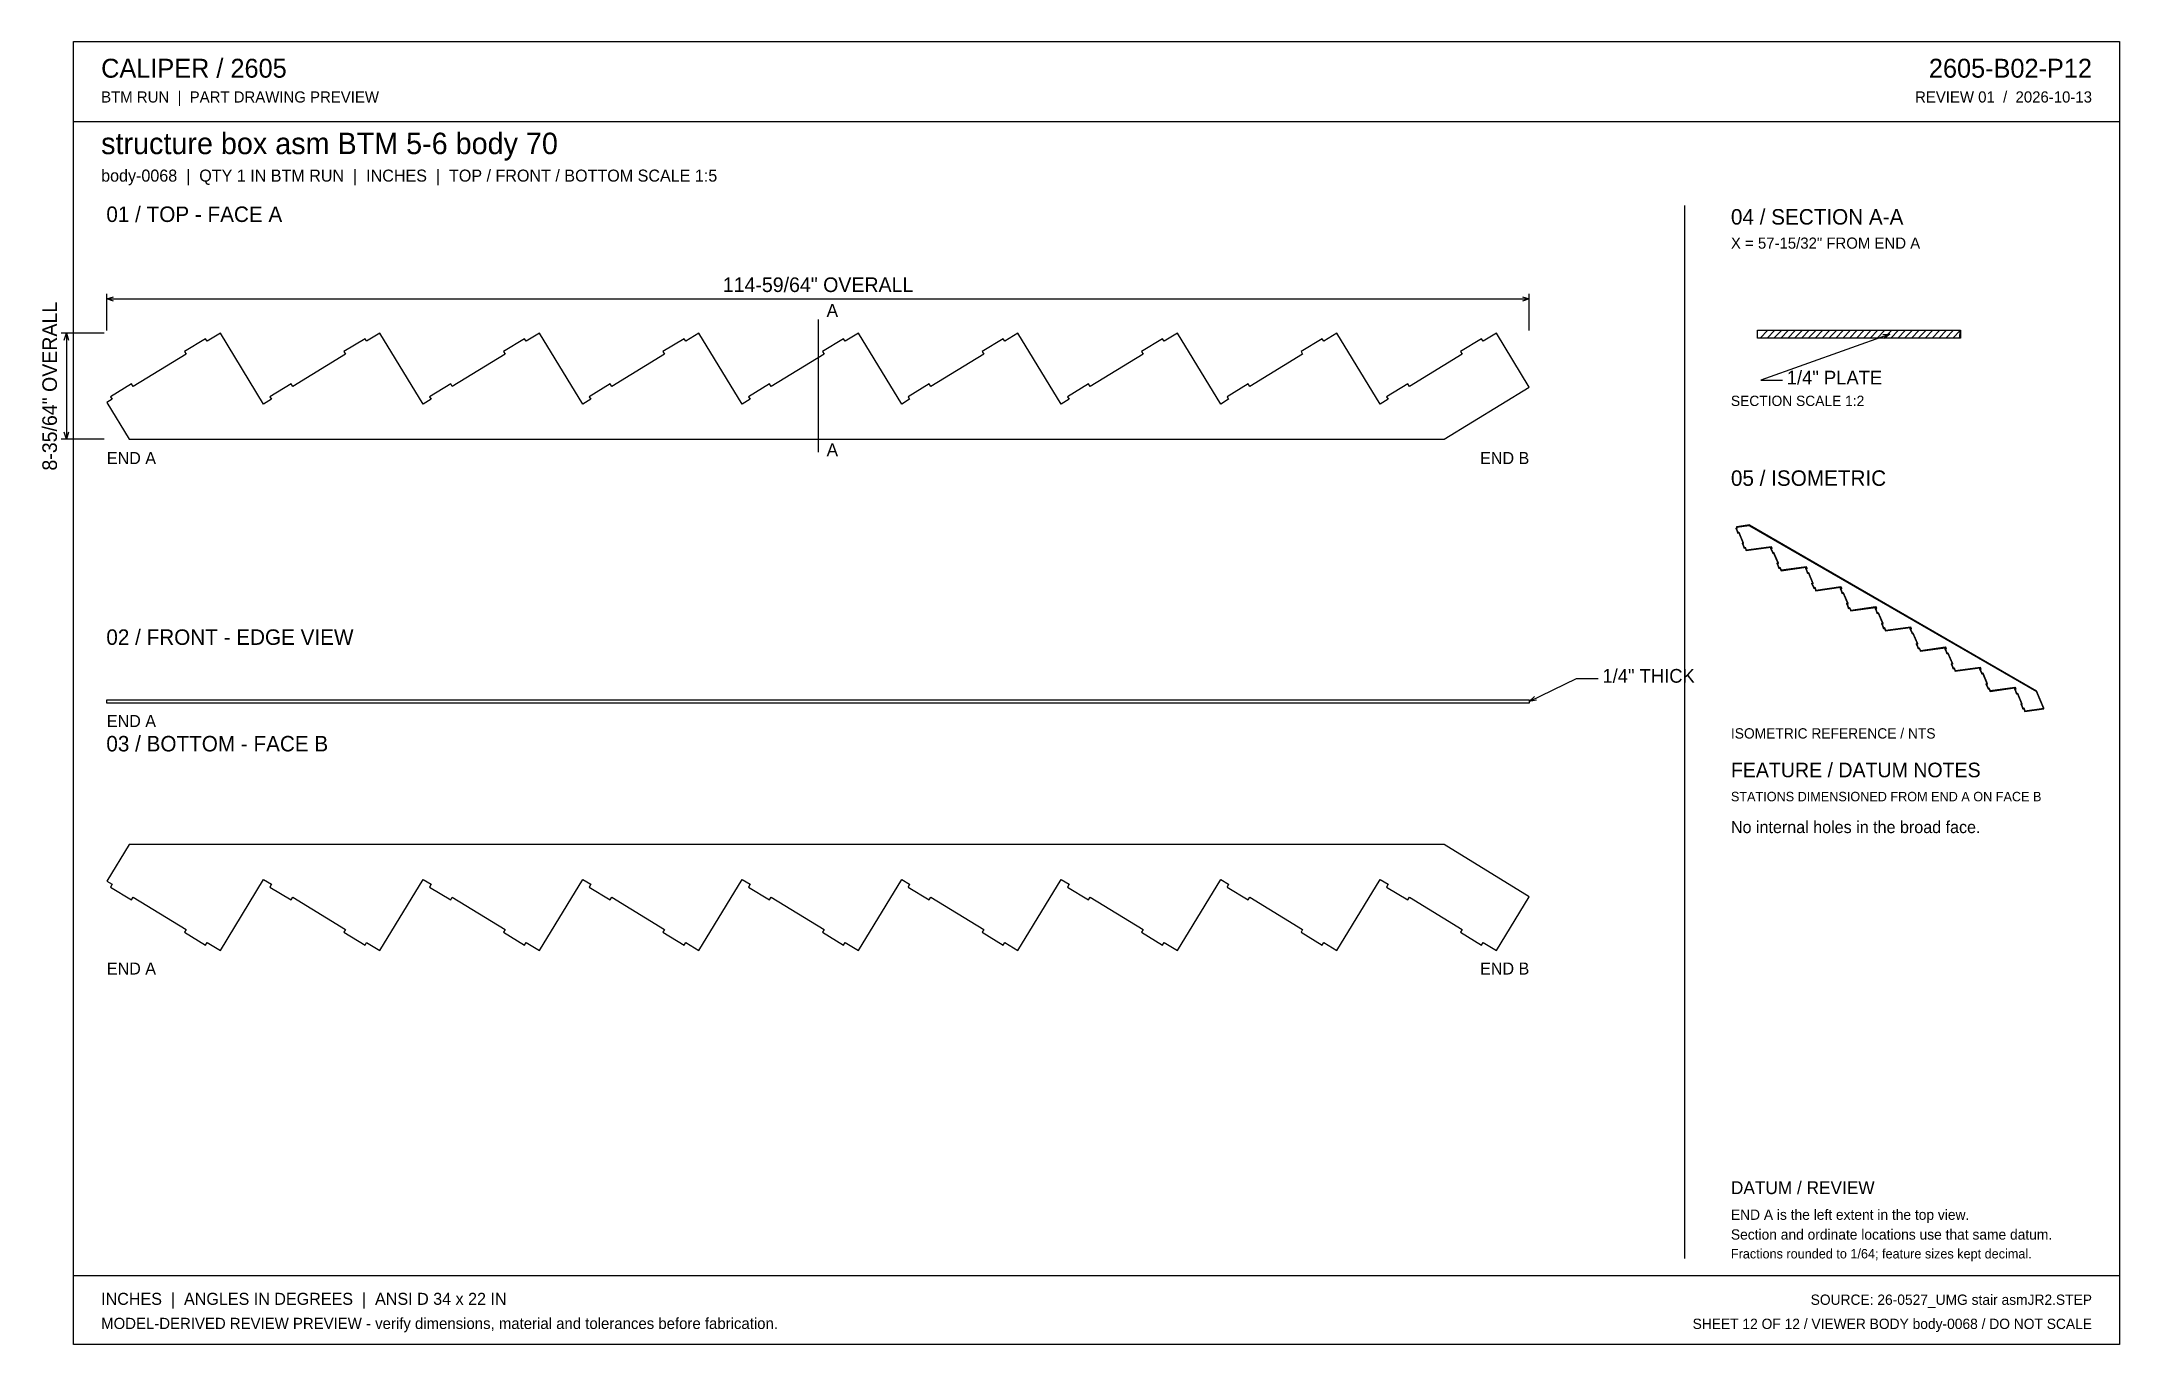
# Model space of a CAD drawing. Header units: inches. Extents: x 0 to 168, y 2 to 108.
import ezdxf
from ezdxf.enums import TextEntityAlignment as Align

# ---------------------------------------------------------------- set-up
doc = ezdxf.new("R2010")
doc.units = ezdxf.units.IN
doc.header["$MEASUREMENT"] = 0

msp = doc.modelspace()

# ---------------------------------------------------------------- linework, layer by layer
at = {"layer": 'ANNOTATION'}
for p, q in [((5.04, 84.28), (5.04, 87.26)), ((5.04, 86.85), (5.59, 87.02)), ((5.04, 86.85), (119.96, 86.85)), ((5.59, 86.67), (5.04, 86.85)), ((119.41, 87.02), (119.96, 86.85)), ((119.96, 86.85), (119.41, 86.67)), ((119.96, 84.28), (119.96, 87.26)), ((4.83, 84.07), (1.36, 84.07)), ((1.6, 83.51), (1.77, 84.07)), ((1.77, 84.07), (1.77, 75.52)), ((1.77, 84.07), (1.95, 83.51)), ((62.5, 85.18), (62.5, 74.47)), ((149.1, 83.99), (138.68, 80.28)), ((148.52, 83.97), (149.1, 83.99)), ((149.1, 83.99), (148.63, 83.64)), ((138.68, 80.28), (140.42, 80.28)), ((1.77, 75.52), (1.6, 76.07)), ((1.95, 76.07), (1.77, 75.52)), ((4.83, 75.52), (1.36, 75.52)), ((119.96, 54.32), (123.78, 56.18)), ((123.78, 56.18), (125.52, 56.18)), ((119.96, 54.32), (120.39, 54.72)), ((120.54, 54.41), (119.96, 54.32))]:
    msp.add_line(p, q, dxfattribs=at)
at = {"layer": 'OUTLINE'}
for p, q in [((2.36, 107.64), (167.64, 107.64)), ((2.36, 2.36), (2.36, 107.64)), ((167.64, 107.64), (167.64, 2.36)), ((2.36, 101.18), (167.64, 101.18)), ((132.5, 94.38), (132.5, 9.31)), ((14.21, 84.07), (13.15, 83.42)), ((17.71, 78.34), (14.21, 84.07)), ((27.1, 84.07), (26.03, 83.42)), ((30.6, 78.34), (27.1, 84.07)), ((39.99, 84.07), (38.92, 83.42)), ((43.49, 78.34), (39.99, 84.07)), ((52.87, 84.07), (51.81, 83.42)), ((56.37, 78.34), (52.87, 84.07)), ((65.76, 84.07), (64.7, 83.42)), ((69.26, 78.34), (65.76, 84.07)), ((78.65, 84.07), (77.58, 83.42)), ((82.15, 78.34), (78.65, 84.07)), ((91.54, 84.07), (90.47, 83.42)), ((95.03, 78.34), (91.54, 84.07)), ((104.42, 84.07), (103.36, 83.42)), ((107.92, 78.34), (104.42, 84.07)), ((117.31, 84.07), (116.24, 83.42)), ((119.96, 79.72), (117.31, 84.07)), ((138.41, 84.31), (154.81, 84.31)), ((138.41, 83.68), (138.41, 84.31)), ((138.61, 83.68), (139.24, 84.31)), ((139.17, 83.68), (139.8, 84.31)), ((139.73, 83.68), (140.35, 84.31)), ((140.28, 83.68), (140.91, 84.31)), ((140.84, 83.68), (141.46, 84.31)), ((141.39, 83.68), (142.02, 84.31)), ((141.95, 83.68), (142.57, 84.31)), ((142.5, 83.68), (143.13, 84.31)), ((143.06, 83.68), (143.68, 84.31)), ((143.61, 83.68), (144.24, 84.31)), ((144.17, 83.68), (144.8, 84.31)), ((144.73, 83.68), (145.35, 84.31)), ((145.28, 83.68), (145.91, 84.31)), ((145.84, 83.68), (146.46, 84.31)), ((146.39, 83.68), (147.02, 84.31)), ((146.95, 83.68), (147.57, 84.31)), ((147.5, 83.68), (148.13, 84.31)), ((148.06, 83.68), (148.68, 84.31)), ((148.61, 83.68), (149.24, 84.31)), ((149.17, 83.68), (149.8, 84.31)), ((149.73, 83.68), (150.35, 84.31)), ((150.28, 83.68), (150.91, 84.31)), ((150.84, 83.68), (151.46, 84.31)), ((151.39, 83.68), (152.02, 84.31)), ((151.95, 83.68), (152.57, 84.31)), ((152.5, 83.68), (153.13, 84.31)), ((153.06, 83.68), (153.68, 84.31)), ((153.61, 83.68), (154.24, 84.31)), ((154.17, 83.68), (154.8, 84.31)), ((154.73, 83.68), (154.81, 84.31)), ((154.81, 84.31), (154.81, 83.68)), ((11.44, 82.37), (7.17, 79.77)), ((13.02, 83.63), (11.31, 82.59)), ((11.31, 82.59), (11.44, 82.37)), ((13.15, 83.42), (13.02, 83.63)), ((24.33, 82.37), (20.06, 79.77)), ((25.9, 83.63), (24.2, 82.59)), ((24.2, 82.59), (24.33, 82.37)), ((26.03, 83.42), (25.9, 83.63)), ((37.21, 82.37), (32.95, 79.77)), ((38.79, 83.63), (37.08, 82.59)), ((37.08, 82.59), (37.21, 82.37)), ((38.92, 83.42), (38.79, 83.63)), ((50.1, 82.37), (45.83, 79.77)), ((51.68, 83.63), (49.97, 82.59)), ((49.97, 82.59), (50.1, 82.37)), ((51.81, 83.42), (51.68, 83.63)), ((62.99, 82.37), (58.72, 79.77)), ((64.56, 83.63), (62.86, 82.59)), ((62.86, 82.59), (62.99, 82.37)), ((64.7, 83.42), (64.56, 83.63)), ((75.88, 82.37), (71.61, 79.77)), ((77.45, 83.63), (75.75, 82.59)), ((75.75, 82.59), (75.88, 82.37)), ((77.58, 83.42), (77.45, 83.63)), ((88.76, 82.37), (84.49, 79.77)), ((90.34, 83.63), (88.63, 82.59)), ((88.63, 82.59), (88.76, 82.37)), ((90.47, 83.42), (90.34, 83.63)), ((101.65, 82.37), (97.38, 79.77)), ((103.23, 83.63), (101.52, 82.59)), ((101.52, 82.59), (101.65, 82.37)), ((103.36, 83.42), (103.23, 83.63)), ((114.54, 82.37), (110.27, 79.77)), ((116.11, 83.63), (114.41, 82.59)), ((114.41, 82.59), (114.54, 82.37)), ((116.24, 83.42), (116.11, 83.63)), ((154.81, 83.68), (138.41, 83.68)), ((7.04, 79.98), (5.33, 78.94)), ((5.33, 78.94), (5.46, 78.73)), ((7.17, 79.77), (7.04, 79.98)), ((19.93, 79.98), (18.22, 78.94)), ((18.22, 78.94), (18.35, 78.73)), ((20.06, 79.77), (19.93, 79.98)), ((32.82, 79.98), (31.11, 78.94)), ((31.11, 78.94), (31.24, 78.73)), ((32.95, 79.77), (32.82, 79.98)), ((45.7, 79.98), (44, 78.94)), ((44, 78.94), (44.13, 78.73)), ((45.83, 79.77), (45.7, 79.98)), ((58.59, 79.98), (56.88, 78.94)), ((56.88, 78.94), (57.01, 78.73)), ((58.72, 79.77), (58.59, 79.98)), ((71.48, 79.98), (69.77, 78.94)), ((69.77, 78.94), (69.9, 78.73)), ((71.61, 79.77), (71.48, 79.98)), ((84.36, 79.98), (82.66, 78.94)), ((82.66, 78.94), (82.79, 78.73)), ((84.49, 79.77), (84.36, 79.98)), ((97.25, 79.98), (95.54, 78.94)), ((95.54, 78.94), (95.67, 78.73)), ((97.38, 79.77), (97.25, 79.98)), ((110.14, 79.98), (108.43, 78.94)), ((108.43, 78.94), (108.56, 78.73)), ((110.27, 79.77), (110.14, 79.98)), ((113.07, 75.52), (119.96, 79.72)), ((5.46, 78.73), (5.04, 78.47)), ((5.04, 78.47), (6.84, 75.52)), ((18.35, 78.73), (17.71, 78.34)), ((31.24, 78.73), (30.6, 78.34)), ((44.13, 78.73), (43.49, 78.34)), ((57.01, 78.73), (56.37, 78.34)), ((69.9, 78.73), (69.26, 78.34)), ((82.79, 78.73), (82.15, 78.34)), ((95.67, 78.73), (95.03, 78.34)), ((108.56, 78.73), (107.92, 78.34)), ((6.84, 75.52), (113.07, 75.52)), ((136.67, 68.33), (136.74, 68.35)), ((136.67, 68.33), (136.81, 67.99)), ((136.67, 68.27), (136.67, 68.33)), ((136.67, 68.27), (136.74, 68.28)), ((136.67, 68.27), (136.81, 67.92)), ((137.74, 68.58), (136.71, 68.43)), ((137.74, 68.51), (136.71, 68.37)), ((136.71, 68.43), (136.71, 68.37)), ((136.71, 68.43), (136.74, 68.35)), ((136.71, 68.37), (136.74, 68.28)), ((136.74, 68.28), (136.74, 68.35)), ((136.81, 67.99), (136.89, 68)), ((136.81, 67.92), (136.81, 67.99)), ((136.81, 67.92), (136.89, 67.94)), ((136.89, 68), (137.25, 67.13)), ((136.89, 67.94), (136.89, 68)), ((136.89, 67.94), (137.25, 67.07)), ((137.74, 68.58), (160.94, 55.18)), ((137.74, 68.51), (137.74, 68.58)), ((137.74, 68.51), (160.94, 55.12)), ((137.18, 67.12), (137.25, 67.13)), ((137.18, 67.06), (137.18, 67.12)), ((137.18, 67.12), (137.32, 66.77)), ((137.18, 67.06), (137.25, 67.07)), ((137.18, 67.06), (137.32, 66.71)), ((137.25, 67.07), (137.25, 67.13)), ((137.32, 66.77), (137.4, 66.79)), ((137.32, 66.71), (137.32, 66.77)), ((137.32, 66.71), (137.4, 66.72)), ((137.4, 66.79), (137.49, 66.57)), ((137.4, 66.72), (137.4, 66.79)), ((137.4, 66.72), (137.49, 66.51)), ((137.49, 66.57), (139.5, 66.85)), ((137.49, 66.51), (139.5, 66.79)), ((137.49, 66.51), (137.49, 66.57)), ((139.48, 66.71), (139.56, 66.72)), ((139.48, 66.65), (139.48, 66.71)), ((139.48, 66.71), (139.63, 66.36)), ((139.48, 66.65), (139.56, 66.66)), ((139.48, 66.65), (139.63, 66.3)), ((139.5, 66.79), (139.5, 66.85)), ((139.5, 66.85), (139.56, 66.72)), ((139.5, 66.79), (139.56, 66.66)), ((139.56, 66.66), (139.56, 66.72)), ((139.63, 66.36), (139.7, 66.37)), ((139.63, 66.3), (139.63, 66.36)), ((139.63, 66.3), (139.7, 66.31)), ((139.7, 66.37), (140.06, 65.51)), ((139.7, 66.31), (139.7, 66.37)), ((139.7, 66.31), (140.06, 65.44)), ((139.99, 65.5), (140.06, 65.51)), ((139.99, 65.43), (139.99, 65.5)), ((139.99, 65.5), (140.13, 65.15)), ((140.06, 65.44), (140.06, 65.51)), ((139.99, 65.43), (140.06, 65.44)), ((139.99, 65.43), (140.13, 65.09)), ((140.13, 65.15), (140.21, 65.16)), ((140.13, 65.09), (140.13, 65.15)), ((140.13, 65.09), (140.21, 65.1)), ((140.21, 65.1), (140.21, 65.16)), ((140.21, 65.16), (140.3, 64.94)), ((140.21, 65.1), (140.3, 64.88)), ((140.3, 64.94), (142.32, 65.23)), ((140.3, 64.88), (142.32, 65.16)), ((140.3, 64.88), (140.3, 64.94)), ((142.3, 65.08), (142.37, 65.1)), ((142.3, 65.08), (142.44, 64.74)), ((142.3, 65.02), (142.3, 65.08)), ((142.3, 65.02), (142.37, 65.03)), ((142.3, 65.02), (142.44, 64.68)), ((142.32, 65.23), (142.37, 65.1)), ((142.32, 65.16), (142.32, 65.23)), ((142.32, 65.16), (142.37, 65.03)), ((142.37, 65.03), (142.37, 65.1)), ((142.44, 64.74), (142.52, 64.75)), ((142.44, 64.68), (142.44, 64.74)), ((142.44, 64.68), (142.52, 64.69)), ((142.52, 64.69), (142.52, 64.75)), ((142.52, 64.75), (142.88, 63.88)), ((142.52, 64.69), (142.88, 63.82)), ((142.8, 63.87), (142.88, 63.88)), ((142.8, 63.81), (142.8, 63.87)), ((142.8, 63.87), (142.95, 63.53)), ((142.8, 63.81), (142.88, 63.82)), ((142.8, 63.81), (142.95, 63.46)), ((142.88, 63.82), (142.88, 63.88)), ((142.95, 63.53), (143.02, 63.54)), ((142.95, 63.46), (142.95, 63.53)), ((142.95, 63.46), (143.02, 63.47)), ((143.02, 63.54), (143.11, 63.32)), ((143.02, 63.47), (143.02, 63.54)), ((143.02, 63.47), (143.11, 63.26)), ((143.11, 63.32), (145.13, 63.6)), ((143.11, 63.26), (145.13, 63.54)), ((143.11, 63.26), (143.11, 63.32)), ((145.11, 63.46), (145.18, 63.47)), ((145.11, 63.46), (145.25, 63.11)), ((145.11, 63.4), (145.11, 63.46)), ((145.11, 63.4), (145.18, 63.41)), ((145.11, 63.4), (145.25, 63.05)), ((145.13, 63.54), (145.13, 63.6)), ((145.13, 63.6), (145.18, 63.47)), ((145.13, 63.54), (145.18, 63.41)), ((145.18, 63.41), (145.18, 63.47)), ((145.25, 63.11), (145.33, 63.12)), ((145.25, 63.05), (145.25, 63.11)), ((145.25, 63.05), (145.33, 63.06)), ((145.33, 63.12), (145.69, 62.26)), ((145.33, 63.06), (145.33, 63.12)), ((145.33, 63.06), (145.69, 62.19)), ((145.62, 62.25), (145.69, 62.26)), ((145.62, 62.25), (145.76, 61.9)), ((145.62, 62.18), (145.62, 62.25)), ((145.62, 62.18), (145.69, 62.19)), ((145.62, 62.18), (145.76, 61.84)), ((145.69, 62.19), (145.69, 62.26)), ((145.76, 61.9), (145.84, 61.91)), ((145.76, 61.84), (145.76, 61.9)), ((145.76, 61.84), (145.84, 61.85)), ((145.84, 61.85), (145.84, 61.91)), ((145.84, 61.91), (145.93, 61.69)), ((145.84, 61.85), (145.93, 61.63)), ((145.93, 61.69), (147.94, 61.98)), ((145.93, 61.63), (147.94, 61.91)), ((145.93, 61.63), (145.93, 61.69)), ((147.92, 61.84), (148, 61.85)), ((147.92, 61.77), (147.92, 61.84)), ((147.92, 61.84), (148.07, 61.49)), ((147.92, 61.77), (148, 61.78)), ((147.92, 61.77), (148.07, 61.43)), ((147.94, 61.98), (148, 61.85)), ((147.94, 61.91), (147.94, 61.98)), ((147.94, 61.91), (148, 61.78)), ((148, 61.78), (148, 61.85)), ((148.07, 61.49), (148.14, 61.5)), ((148.07, 61.43), (148.07, 61.49)), ((148.07, 61.43), (148.14, 61.44)), ((148.14, 61.5), (148.51, 60.63)), ((148.14, 61.44), (148.14, 61.5)), ((148.14, 61.44), (148.51, 60.57)), ((148.43, 60.62), (148.51, 60.63)), ((148.43, 60.56), (148.43, 60.62)), ((148.43, 60.62), (148.58, 60.28)), ((148.43, 60.56), (148.51, 60.57)), ((148.43, 60.56), (148.58, 60.21)), ((148.51, 60.57), (148.51, 60.63)), ((148.58, 60.28), (148.65, 60.29)), ((148.58, 60.21), (148.58, 60.28)), ((148.58, 60.21), (148.65, 60.22)), ((148.65, 60.22), (148.65, 60.29)), ((148.65, 60.29), (148.74, 60.07)), ((148.65, 60.22), (148.74, 60.01)), ((148.74, 60.07), (150.76, 60.35)), ((148.74, 60.01), (150.76, 60.29)), ((148.74, 60.01), (148.74, 60.07)), ((150.74, 60.21), (150.81, 60.22)), ((150.74, 60.21), (150.88, 59.86)), ((150.74, 60.15), (150.74, 60.21)), ((150.74, 60.15), (150.81, 60.16)), ((150.74, 60.15), (150.88, 59.8)), ((150.76, 60.35), (150.81, 60.22)), ((150.76, 60.29), (150.76, 60.35)), ((150.76, 60.29), (150.81, 60.16)), ((150.81, 60.16), (150.81, 60.22)), ((150.88, 59.86), (150.96, 59.87)), ((150.88, 59.8), (150.88, 59.86)), ((150.88, 59.8), (150.96, 59.81)), ((150.96, 59.87), (151.32, 59.01)), ((150.96, 59.81), (150.96, 59.87)), ((150.96, 59.81), (151.32, 58.94)), ((151.25, 59), (151.32, 59.01)), ((151.25, 59), (151.39, 58.65)), ((151.25, 58.93), (151.25, 59)), ((151.25, 58.93), (151.32, 58.94)), ((151.25, 58.93), (151.39, 58.59)), ((151.32, 58.94), (151.32, 59.01)), ((151.39, 58.65), (151.47, 58.66)), ((151.39, 58.59), (151.39, 58.65)), ((151.39, 58.59), (151.47, 58.6)), ((151.47, 58.6), (151.47, 58.66)), ((151.47, 58.66), (151.56, 58.44)), ((151.47, 58.6), (151.56, 58.38)), ((151.56, 58.44), (153.57, 58.73)), ((151.56, 58.38), (153.57, 58.66)), ((151.56, 58.38), (151.56, 58.44)), ((153.55, 58.59), (153.63, 58.6)), ((153.55, 58.59), (153.7, 58.24)), ((153.55, 58.52), (153.55, 58.59)), ((153.55, 58.52), (153.63, 58.53)), ((153.55, 58.52), (153.7, 58.18)), ((153.57, 58.73), (153.63, 58.6)), ((153.57, 58.66), (153.57, 58.73)), ((153.57, 58.66), (153.63, 58.53)), ((153.63, 58.53), (153.63, 58.6)), ((153.7, 58.24), (153.77, 58.25)), ((153.7, 58.18), (153.7, 58.24)), ((153.7, 58.18), (153.77, 58.19)), ((153.77, 58.19), (153.77, 58.25)), ((153.77, 58.25), (154.14, 57.38)), ((153.77, 58.19), (154.14, 57.32)), ((154.06, 57.37), (154.14, 57.38)), ((154.06, 57.37), (154.21, 57.03)), ((154.06, 57.31), (154.06, 57.37)), ((154.06, 57.31), (154.14, 57.32)), ((154.06, 57.31), (154.21, 56.96)), ((154.14, 57.32), (154.14, 57.38)), ((154.37, 56.82), (156.39, 57.1)), ((156.39, 57.1), (156.44, 56.97)), ((156.39, 57.04), (156.39, 57.1)), ((154.21, 57.03), (154.28, 57.04)), ((154.21, 56.96), (154.21, 57.03)), ((154.21, 56.96), (154.28, 56.97)), ((154.28, 56.97), (154.28, 57.04)), ((154.28, 57.04), (154.37, 56.82)), ((154.28, 56.97), (154.37, 56.76)), ((154.37, 56.76), (156.39, 57.04)), ((154.37, 56.76), (154.37, 56.82)), ((156.37, 56.96), (156.44, 56.97)), ((156.37, 56.9), (156.37, 56.96)), ((156.37, 56.96), (156.51, 56.61)), ((156.37, 56.9), (156.44, 56.91)), ((156.37, 56.9), (156.51, 56.55)), ((156.39, 57.04), (156.44, 56.91)), ((156.44, 56.91), (156.44, 56.97)), ((156.51, 56.61), (156.59, 56.62)), ((156.51, 56.55), (156.51, 56.61)), ((156.51, 56.55), (156.59, 56.56)), ((156.59, 56.56), (156.59, 56.62)), ((156.59, 56.62), (156.95, 55.76)), ((156.59, 56.56), (156.95, 55.69)), ((156.87, 55.75), (156.95, 55.76)), ((156.87, 55.75), (157.02, 55.4)), ((156.87, 55.68), (156.87, 55.75)), ((156.87, 55.68), (156.95, 55.69)), ((156.87, 55.68), (157.02, 55.34)), ((156.95, 55.69), (156.95, 55.76)), ((157.02, 55.4), (157.1, 55.41)), ((157.02, 55.34), (157.02, 55.4)), ((157.1, 55.35), (157.1, 55.41)), ((157.1, 55.41), (157.19, 55.19)), ((157.19, 55.19), (159.2, 55.48)), ((157.19, 55.13), (159.2, 55.41)), ((159.2, 55.41), (159.2, 55.48)), ((159.2, 55.48), (159.26, 55.35)), ((159.2, 55.41), (159.26, 55.28)), ((5.04, 54.44), (119.96, 54.44)), ((5.04, 54.19), (5.04, 54.44)), ((119.96, 54.19), (5.04, 54.19)), ((119.96, 54.44), (119.96, 54.19)), ((157.02, 55.34), (157.1, 55.35)), ((157.1, 55.35), (157.19, 55.13)), ((157.19, 55.13), (157.19, 55.19)), ((159.18, 55.34), (159.26, 55.35)), ((159.18, 55.27), (159.18, 55.34)), ((159.18, 55.34), (159.33, 54.99)), ((159.18, 55.27), (159.26, 55.28)), ((159.18, 55.27), (159.33, 54.93)), ((159.26, 55.28), (159.26, 55.35)), ((159.33, 54.99), (159.4, 55)), ((159.33, 54.93), (159.33, 54.99)), ((159.33, 54.93), (159.4, 54.94)), ((159.4, 54.94), (159.4, 55)), ((159.4, 55), (159.76, 54.13)), ((159.4, 54.94), (159.76, 54.07)), ((159.69, 54.12), (159.76, 54.13)), ((159.69, 54.06), (159.69, 54.12)), ((159.69, 54.12), (159.83, 53.78)), ((159.69, 54.06), (159.76, 54.07)), ((159.69, 54.06), (159.83, 53.71)), ((159.76, 54.07), (159.76, 54.13)), ((159.83, 53.78), (159.91, 53.79)), ((159.83, 53.71), (159.83, 53.78)), ((159.83, 53.71), (159.91, 53.72)), ((159.91, 53.72), (159.91, 53.79)), ((159.91, 53.79), (160, 53.57)), ((159.91, 53.72), (160, 53.51)), ((160, 53.57), (161.53, 53.78)), ((160, 53.51), (161.53, 53.72)), ((161.53, 53.78), (160.94, 55.18)), ((160.94, 55.12), (160.94, 55.18)), ((161.53, 53.72), (160.94, 55.12)), ((161.53, 53.72), (161.53, 53.78)), ((160, 53.51), (160, 53.57)), ((6.84, 42.75), (5.04, 39.8)), ((113.07, 42.75), (6.84, 42.75)), ((119.96, 38.54), (113.07, 42.75)), ((5.04, 39.8), (5.46, 39.54)), ((5.46, 39.54), (5.33, 39.32)), ((5.33, 39.32), (7.04, 38.28)), ((14.21, 34.2), (17.71, 39.93)), ((17.71, 39.93), (18.35, 39.54)), ((18.35, 39.54), (18.22, 39.32)), ((18.22, 39.32), (19.93, 38.28)), ((27.1, 34.2), (30.6, 39.93)), ((30.6, 39.93), (31.24, 39.54)), ((31.24, 39.54), (31.11, 39.32)), ((31.11, 39.32), (32.82, 38.28)), ((39.99, 34.2), (43.49, 39.93)), ((43.49, 39.93), (44.13, 39.54)), ((44.13, 39.54), (44, 39.32)), ((44, 39.32), (45.7, 38.28)), ((52.87, 34.2), (56.37, 39.93)), ((56.37, 39.93), (57.01, 39.54)), ((57.01, 39.54), (56.88, 39.32)), ((56.88, 39.32), (58.59, 38.28)), ((65.76, 34.2), (69.26, 39.93)), ((69.26, 39.93), (69.9, 39.54)), ((69.9, 39.54), (69.77, 39.32)), ((69.77, 39.32), (71.48, 38.28)), ((78.65, 34.2), (82.15, 39.93)), ((82.15, 39.93), (82.79, 39.54)), ((82.79, 39.54), (82.66, 39.32)), ((82.66, 39.32), (84.36, 38.28)), ((91.54, 34.2), (95.03, 39.93)), ((95.03, 39.93), (95.67, 39.54)), ((95.67, 39.54), (95.54, 39.32)), ((95.54, 39.32), (97.25, 38.28)), ((104.42, 34.2), (107.92, 39.93)), ((107.92, 39.93), (108.56, 39.54)), ((108.56, 39.54), (108.43, 39.32)), ((108.43, 39.32), (110.14, 38.28)), ((7.04, 38.28), (7.17, 38.49)), ((7.17, 38.49), (11.44, 35.89)), ((19.93, 38.28), (20.06, 38.49)), ((20.06, 38.49), (24.33, 35.89)), ((32.82, 38.28), (32.95, 38.49)), ((32.95, 38.49), (37.21, 35.89)), ((45.7, 38.28), (45.83, 38.49)), ((45.83, 38.49), (50.1, 35.89)), ((58.59, 38.28), (58.72, 38.49)), ((58.72, 38.49), (62.99, 35.89)), ((71.48, 38.28), (71.61, 38.49)), ((71.61, 38.49), (75.88, 35.89)), ((84.36, 38.28), (84.49, 38.49)), ((84.49, 38.49), (88.76, 35.89)), ((97.25, 38.28), (97.38, 38.49)), ((97.38, 38.49), (101.65, 35.89)), ((110.14, 38.28), (110.27, 38.49)), ((110.27, 38.49), (114.54, 35.89)), ((117.31, 34.2), (119.96, 38.54)), ((11.44, 35.89), (11.31, 35.68)), ((11.31, 35.68), (13.02, 34.63)), ((24.33, 35.89), (24.2, 35.68)), ((24.2, 35.68), (25.9, 34.63)), ((37.21, 35.89), (37.08, 35.68)), ((37.08, 35.68), (38.79, 34.63)), ((50.1, 35.89), (49.97, 35.68)), ((49.97, 35.68), (51.68, 34.63)), ((62.99, 35.89), (62.86, 35.68)), ((62.86, 35.68), (64.56, 34.63)), ((75.88, 35.89), (75.75, 35.68)), ((75.75, 35.68), (77.45, 34.63)), ((88.76, 35.89), (88.63, 35.68)), ((88.63, 35.68), (90.34, 34.63)), ((101.65, 35.89), (101.52, 35.68)), ((101.52, 35.68), (103.23, 34.63)), ((114.54, 35.89), (114.41, 35.68)), ((114.41, 35.68), (116.11, 34.63)), ((13.02, 34.63), (13.15, 34.85)), ((13.15, 34.85), (14.21, 34.2)), ((25.9, 34.63), (26.03, 34.85)), ((26.03, 34.85), (27.1, 34.2)), ((38.79, 34.63), (38.92, 34.85)), ((38.92, 34.85), (39.99, 34.2)), ((51.68, 34.63), (51.81, 34.85)), ((51.81, 34.85), (52.87, 34.2)), ((64.56, 34.63), (64.7, 34.85)), ((64.7, 34.85), (65.76, 34.2)), ((77.45, 34.63), (77.58, 34.85)), ((77.58, 34.85), (78.65, 34.2)), ((90.34, 34.63), (90.47, 34.85)), ((90.47, 34.85), (91.54, 34.2)), ((103.23, 34.63), (103.36, 34.85)), ((103.36, 34.85), (104.42, 34.2)), ((116.11, 34.63), (116.24, 34.85)), ((116.24, 34.85), (117.31, 34.2)), ((2.36, 7.92), (167.64, 7.92)), ((167.64, 2.36), (2.36, 2.36))]:
    msp.add_line(p, q, dxfattribs=at)

# ---------------------------------------------------------------- texts
at = {"layer": 'ANNOTATION'}
for s, height, p in [('CALIPER / 2605', 1.5278, (4.58, 104.72)), ('BTM RUN  |  PART DRAWING PREVIEW', 0.9028, (4.58, 102.71)), ('structure box asm BTM 5-6 body 70', 1.7361, (4.58, 98.54)), ('body-0068  |  QTY 1 IN BTM RUN  |  INCHES  |  TOP / FRONT / BOTTOM SCALE 1:5', 0.9722, (4.58, 96.32)), ('01 / TOP - FACE A', 1.25, (5, 93.06)), ('04 / SECTION A-A', 1.25, (136.25, 92.85)), ('X = 57-15/32" FROM END A', 0.9028, (136.25, 90.9)), ('A', 1.04, (63.19, 85.39)), ('1/4" PLATE', 1.111, (140.76, 79.93)), ('SECTION SCALE 1:2', 0.8333, (136.25, 78.19)), ('END A', 0.972, (5.04, 73.5)), ('A', 1.04, (63.19, 74.13)), ('05 / ISOMETRIC', 1.25, (136.25, 71.74)), ('02 / FRONT - EDGE VIEW', 1.25, (5, 58.89)), ('1/4" THICK', 1.111, (125.87, 55.83)), ('END A', 0.972, (5.04, 52.25)), ('ISOMETRIC REFERENCE / NTS', 0.8333, (136.25, 51.32)), ('03 / BOTTOM - FACE B', 1.25, (5, 50.28)), ('FEATURE / DATUM NOTES', 1.1806, (136.25, 48.19)), ('STATIONS DIMENSIONED FROM END A ON FACE B', 0.7639, (136.25, 46.25)), ('No internal holes in the broad face.', 0.9722, (136.25, 43.68)), ('END A', 0.972, (5.04, 32.25)), ('DATUM / REVIEW', 1.0417, (136.25, 14.51)), ('END A is the left extent in the top view.', 0.8333, (136.25, 12.43)), ('Section and ordinate locations use that same datum.', 0.8333, (136.25, 10.83)), ('Fractions rounded to 1/64; feature sizes kept decimal.', 0.7639, (136.25, 9.31)), ('INCHES  |  ANGLES IN DEGREES  |  ANSI D 34 x 22 IN', 0.9722, (4.58, 5.56)), ('MODEL-DERIVED REVIEW PREVIEW - verify dimensions, material and tolerances before fabrication.', 0.9028, (4.58, 3.61))]:
    msp.add_text(s, height=height, dxfattribs=at).set_placement(p)
for s, height, p in [('2605-B02-P12', 1.5278, (165.42, 104.72)), ('REVIEW 01  /  2026-10-13', 0.9028, (165.42, 102.71)), ('END B', 0.972, (119.96, 73.5)), ('END B', 0.972, (119.96, 32.25)), ('SOURCE: 26-0527_UMG stair asmJR2.STEP', 0.8333, (165.42, 5.56)), ('SHEET 12 OF 12 / VIEWER BODY body-0068 / DO NOT SCALE', 0.8333, (165.42, 3.61))]:
    msp.add_text(s, height=height, dxfattribs=at).set_placement(p, align=Align.RIGHT)
msp.add_text('114-59/64" OVERALL', height=1.1806, dxfattribs=at).set_placement((62.5, 87.4), align=Align.CENTER)
msp.add_text('8-35/64" OVERALL', height=1.1806, rotation=90, dxfattribs=at).set_placement((1.01, 79.79), align=Align.CENTER)

doc.saveas('drawing.dxf')
